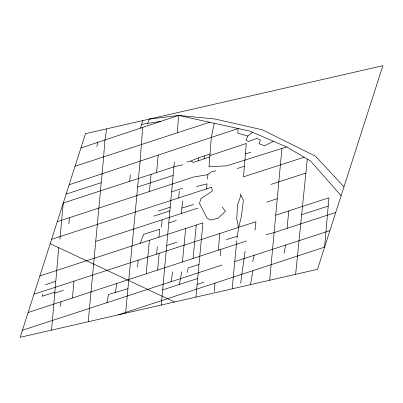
<?xml version="1.0" encoding="UTF-8"?>
<svg xmlns="http://www.w3.org/2000/svg" width="403" height="403" viewBox="0 0 403 403"><rect width="100%" height="100%" fill="white"/><g stroke="black" fill="none" stroke-linecap="round" stroke-linejoin="round"><path stroke-width="0.6" d="M142.667 127.419L140.128 161.119L125.595 313.191M177.315 132.809L178.625 115.434L215.121 119.036L262.388 129.826L315.368 156.122L343.981 186.785M198.457 160.747L198.689 157.764L210.023 153.996M204.125 158.863L204.356 155.88M51.564 330.117L58.707 247.704M214.235 291.53L214.975 283.113M60.556 306.487L60.984 301.741M72.449 297.983L73.956 281.178M218.34 250.182L219.842 233.503M220.174 255.794L220.753 249.392M68.873 223.811L69.422 217.711M149.483 191.48L151.024 174.353M59.901 239.266L63.256 203.021L175.154 166.469L183.027 164.782M129.711 181.315L130.31 174.806M137.574 267.103L138.214 260.177M156.581 172.534L158.193 155.11M156.611 254.167L157.306 246.611M157.628 270.075L159.175 253.331M161.25 305.041L174.368 161.93M269.678 280.251L281.934 148.425M287.112 228.335L288.734 210.905M88.222 321.74L103.647 156.883L104.921 139.997L106.724 128.834M161.432 227.247L162.127 219.781M181.4 213.494L182.574 200.906M195.918 297.112L202.931 222.864L39.847 275.939M146.188 273.823L149.392 240.289M158.933 237.186L159.699 229.216L143.669 234.324L140.274 243.256M178.655 197.944L179.305 191.153M182.448 261.94L185.647 228.491M193.067 258.464L196.266 225.035M206.563 188.861L207.041 183.849L196.553 186.584M232.173 288.825L236.757 240.697M295.626 274.317L307.282 159.049M42.416 294.104L42.184 296.291L54.858 292.125M255.018 230.189L255.925 221.715L33.973 294.24M240.621 283.374L245.084 251.165M236.979 238.208L238.541 227.947L241.407 216.32L243.372 200.215L240.208 193.878M106.906 302.673L108.437 294.477L115.384 292.452L116.84 283.44M207.218 179.159L207.958 174.63L211.253 171.98L216.038 170.771M250.545 284.624L252.883 270.665M171.038 281.727L172.746 271.803M284.1 253.149L285.651 245.049M179.355 284.473L181.788 271.869M96.856 146.596L97.702 142.405M214.23 123.273L211.303 137.448L209.036 166.787L226.682 165.85L286.593 146.954L310.476 160.918L341.124 195.687M252.686 261.738L254.157 255.301M187.143 272.65L188.216 267.96L199.001 264.444M140.44 128.159L142.879 120.568M240.934 195.324L237.715 204.351L236.727 218.441L238.541 227.947M252.454 132.239L247.83 136.048L246.062 140.249L248.515 141.559L256.776 138.325L260.378 140.002L259.064 143.664L264.484 145.785L273.456 141.292M147.538 123.439L149.553 119.092M186.952 162.122L190.941 161.014L198.689 157.764M80.917 147.997L178.625 115.434L249.835 131.111L286.593 146.954M69.125 184.735L238.113 128.532L237.76 133.151L247.83 136.048M209.903 155.573L246.263 143.478L243.523 176.836L304.164 157.225M209.792 156.974L193.309 162.459L190.941 161.014M245.402 153.971L250.873 152.163M237.271 168.555L244.399 166.197M45.423 284.735L55.795 281.324M54.768 293.162L63.478 290.301M57.261 221.695L193.672 177.003L207.958 174.63M28.109 312.516L246.54 240.944M118.195 314.884L324.617 247.12L328.934 197.782L275.728 215.152M75.069 166.222L209.61 122.255M66.112 194.125L101.234 182.665M137.65 187.032L173.134 175.431M171.628 191.848L182.781 188.201M51.604 239.311L211.605 187.219L212.396 190.987L200.941 198.699L199.485 203.45L207.061 218.099L210.366 220.033L217.922 218.355L225.428 211.353L222.239 207.087M158.152 211.137L170.222 207.192M153.684 216.159L169.885 210.865M95.738 241.437L197.772 208.15M168.771 223L176.388 220.506M266.695 202.16L277.259 198.709M166.701 245.553L176.867 242.228M335.739 212.462L274.111 232.581L266.045 234.692M22.407 330.269L222.184 265.028M234.768 261.612L329.901 230.642M162.636 289.918L197.677 278.498M197.117 284.392L203.868 282.191M270.952 184.373L305.867 173.089M301.656 214.678L328.208 206.094M181.904 208.074L193.601 204.548M226.446 239.589L237.266 236.314M115.384 292.452L127.932 288.704M141.66 124.361L160.933 121.328M149.045 119.157L178.625 115.434M50.194 243.714L174.549 301.998M85.512 133.68L20.15 337.301L317.488 269.32L382.85 65.699L85.512 133.68"/></g></svg>
